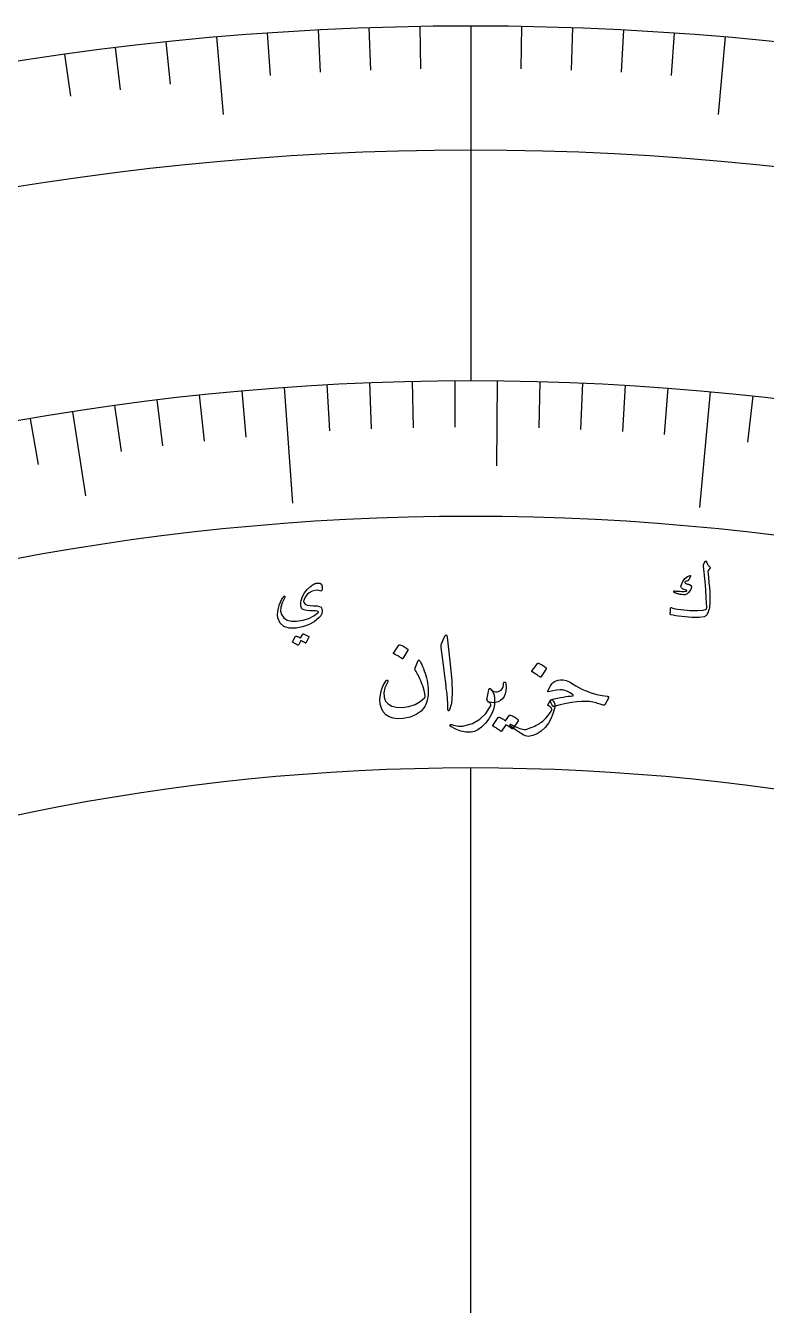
# Model space of a CAD drawing. Header units: millimetres. Extents: x -75 to 75, y -75 to 98.
# Drawn here: x -10.35 to 6.88, y 38.12 to 67.88 of the extents above; entities that cross this region are included whole.
import ezdxf

# ---------------------------------------------------------------- set-up
doc = ezdxf.new("R2010")
doc.units = ezdxf.units.MM
for name, color, linetype in [('ENGRAVE', 7, 'Continuous'), ('ENGRAVE_FINE', 8, 'Continuous'), ('TEXT', 5, 'Continuous')]:
    doc.layers.add(name, color=color, linetype=linetype)

msp = doc.modelspace()

# ---------------------------------------------------------------- linework, layer by layer
at = {"layer": 'ENGRAVE'}
for points in [[(0, 67.875), (0, 59.625)], [(-5.9157, 67.6167), (-5.7575, 65.8086)], [(5.9157, 67.6167), (5.7575, 65.8086)], [(0.6188, 59.6218), (0.5982, 57.6419)], [(-4.3383, 59.467), (-4.1418, 56.7741)], [(5.5716, 59.3641), (5.3193, 56.6759)], [(-9.2663, 58.9006), (-8.9586, 56.9446)], [(0, -50.625), (0, 50.625)]]:
    msp.add_lwpolyline(points, dxfattribs=at)
for radius in [73.5, 73.5, 71.5312, 67.875, 67.875, 64.9875, 59.625, 59.625, 56.475, 50.625, 50.625]:
    msp.add_circle((0, 0), radius, dxfattribs=at)
at = {"layer": 'ENGRAVE_FINE'}
for points in [[(-1.1846, 67.8647), (-1.1673, 66.8748)], [(1.1846, 67.8647), (1.1673, 66.8748)], [(-4.7347, 67.7097), (-4.6657, 66.7221)], [(-3.5523, 67.782), (-3.5005, 66.7933)], [(-2.3688, 67.8337), (-2.3343, 66.8443)], [(2.3688, 67.8337), (2.3343, 66.8443)], [(3.5523, 67.782), (3.5005, 66.7933)], [(4.7347, 67.7097), (4.6657, 66.7221)], [(-8.2719, 67.3691), (-8.1512, 66.3864)], [(-7.0949, 67.5032), (-6.9914, 66.5186)], [(-9.4464, 67.2144), (-9.3086, 66.2341)], [(-3.3481, 59.5309), (-3.2875, 58.4526)], [(-2.3571, 59.5784), (-2.3144, 58.4992)], [(-1.3654, 59.6094), (-1.3407, 58.5296)], [(-0.3734, 59.6238), (-0.3666, 58.5439)], [(1.6107, 59.6032), (1.5815, 58.5236)], [(2.6023, 59.5682), (2.5551, 58.4892)], [(3.5931, 59.5166), (3.528, 58.4386)], [(-6.3148, 59.2897), (-6.2005, 58.2157)], [(-5.3273, 59.3865), (-5.2308, 58.3109)], [(4.583, 59.4486), (4.5, 58.3718)], [(6.5588, 59.2632), (6.44, 58.1897)], [(-8.2846, 59.0466), (-8.1346, 57.9771)], [(-7.3007, 59.1763), (-7.1685, 58.1045)], [(-10.2456, 58.7381), (-10.06, 57.6742)]]:
    msp.add_lwpolyline(points, dxfattribs=at)
at = {"layer": 'TEXT'}
for points in [[(5.4841, 55.4136), (5.492, 55.3946), (5.5004, 55.3765), (5.5093, 55.3593), (5.5187, 55.343), (5.5287, 55.3276), (5.5395, 55.313), (5.551, 55.2994), (5.5632, 55.2866), (5.5677, 55.2797), (5.5687, 55.272), (5.5661, 55.2637), (5.56, 55.2546), (5.5241, 55.2071), (5.5206, 55.202), (5.518, 55.1975), (5.5163, 55.1939), (5.5156, 55.191), (5.53, 55.0515), (5.5419, 54.9256), (5.5515, 54.8132), (5.5587, 54.7143), (5.5635, 54.6291), (5.5658, 54.5576), (5.5657, 54.4999), (5.5631, 54.4559), (5.5547, 54.3734), (5.5506, 54.3474), (5.5451, 54.3214), (5.5384, 54.2954), (5.5305, 54.2695), (5.5212, 54.2435), (5.5104, 54.2177), (5.4981, 54.1918), (5.4844, 54.166), (5.4298, 54.1312), (5.3158, 54.1152), (5.1424, 54.1176), (4.9095, 54.1378), (4.837, 54.1469), (4.77, 54.1571), (4.7087, 54.1684), (4.6529, 54.1809), (4.648, 54.1836), (4.6446, 54.1871), (4.6427, 54.1917), (4.6425, 54.1971), (4.6432, 54.2231), (4.644, 54.2467), (4.6449, 54.268), (4.6459, 54.2869), (4.6471, 54.3037), (4.6484, 54.3185), (4.6499, 54.3315), (4.6515, 54.3425), (4.6528, 54.3487), (4.6553, 54.3519), (4.6591, 54.3524), (4.664, 54.3499), (4.7024, 54.3346), (4.7523, 54.3215), (4.8138, 54.3104), (4.887, 54.3014), (5.1062, 54.2814), (5.2785, 54.2754), (5.4043, 54.284), (5.4834, 54.3074), (5.4885, 54.3587), (5.4874, 54.453), (5.4802, 54.5902), (5.4667, 54.7704), (5.4515, 54.9509), (5.4394, 55.0875), (5.4303, 55.1802), (5.4244, 55.2289), (5.4224, 55.2423), (5.4205, 55.2548), (5.4187, 55.2665), (5.417, 55.2773), (5.4155, 55.2871), (5.4141, 55.2959), (5.4128, 55.3036), (5.4116, 55.3102), (5.41, 55.3245), (5.4109, 55.3379), (5.4142, 55.3504), (5.4201, 55.3621), (5.459, 55.4229), (5.4621, 55.427), (5.4653, 55.4295), (5.4686, 55.4306), (5.4719, 55.4302), (5.4757, 55.4276), (5.4791, 55.4239), (5.4819, 55.4193), (5.4841, 55.4136)], [(5.1065, 55.096), (5.1097, 55.0952), (5.1123, 55.0937), (5.1145, 55.0914), (5.1161, 55.0883), (5.1165, 55.0856), (5.1165, 55.0827), (5.116, 55.0797), (5.115, 55.0765), (5.071, 54.9904), (5.0658, 54.9817), (5.0605, 54.9752), (5.0553, 54.9708), (5.05, 54.9685), (5.0281, 54.9645), (5.0092, 54.9582), (4.9933, 54.9498), (4.9804, 54.9392), (4.9775, 54.9332), (4.9801, 54.9264), (4.9882, 54.9187), (5.0018, 54.91), (5.011, 54.9059), (5.0206, 54.9019), (5.0305, 54.8981), (5.0407, 54.8945), (5.0514, 54.8911), (5.0626, 54.8878), (5.0743, 54.8847), (5.0867, 54.8818), (5.1281, 54.86), (5.1385, 54.8221), (5.1178, 54.7682), (5.0662, 54.6983), (5.0458, 54.678), (5.0262, 54.6625), (5.0075, 54.6517), (4.9897, 54.6458), (4.9705, 54.6436), (4.9443, 54.6444), (4.9112, 54.6481), (4.871, 54.6548), (4.8506, 54.6587), (4.8312, 54.663), (4.813, 54.6679), (4.7959, 54.6734), (4.7798, 54.679), (4.7649, 54.6846), (4.7509, 54.69), (4.7381, 54.6954), (4.7303, 54.7006), (4.7249, 54.7063), (4.7219, 54.7124), (4.7213, 54.719), (4.723, 54.7255), (4.7265, 54.73), (4.7321, 54.7324), (4.7396, 54.7327), (4.7634, 54.7322), (4.7903, 54.7312), (4.8204, 54.7298), (4.8536, 54.7278), (4.9156, 54.724), (4.9643, 54.7234), (4.9995, 54.7258), (5.0214, 54.7313), (5.0244, 54.7331), (5.0261, 54.7356), (5.0266, 54.7388), (5.0259, 54.7428), (5.0246, 54.7454), (5.0221, 54.7479), (5.0182, 54.7502), (5.0131, 54.7525), (4.965, 54.7688), (4.945, 54.7766), (4.928, 54.7857), (4.9142, 54.7963), (4.9035, 54.8083), (4.8948, 54.8221), (4.8902, 54.8359), (4.8896, 54.8498), (4.8931, 54.8637), (4.9326, 54.9562), (4.9814, 55.0258), (5.0394, 55.0724), (5.1065, 55.096)], [(-3.5009, 54.7359), (-3.5569, 54.7506), (-3.6183, 54.7474), (-3.6847, 54.7261), (-3.7563, 54.6867), (-3.8009, 54.6507), (-3.8372, 54.6089), (-3.8652, 54.5613), (-3.8849, 54.5079), (-3.8865, 54.4974), (-3.8859, 54.4866), (-3.8832, 54.4756), (-3.8784, 54.4643), (-3.849, 54.4301), (-3.8022, 54.406), (-3.738, 54.392), (-3.6563, 54.388), (-3.5757, 54.3847), (-3.5166, 54.373), (-3.4789, 54.3528), (-3.4627, 54.3243), (-3.4572, 54.2627), (-3.4658, 54.207), (-3.4884, 54.1572), (-3.525, 54.1132), (-3.644, 54.0191), (-3.7722, 53.9467), (-3.91, 53.8961), (-4.0573, 53.867), (-4.2204, 53.8659), (-4.3458, 53.9057), (-4.4335, 53.9865), (-4.4836, 54.1085), (-4.4916, 54.1771), (-4.4879, 54.2526), (-4.4725, 54.335), (-4.4453, 54.4243), (-4.4353, 54.4494), (-4.4249, 54.4736), (-4.4141, 54.497), (-4.4029, 54.5195), (-4.3912, 54.5414), (-4.3789, 54.5626), (-4.3661, 54.5833), (-4.3526, 54.6034), (-4.3452, 54.6119), (-4.3383, 54.6156), (-4.3318, 54.6146), (-4.3258, 54.6089), (-4.3222, 54.6016), (-4.3208, 54.594), (-4.3218, 54.5863), (-4.3251, 54.5784), (-4.3856, 54.461), (-4.4186, 54.3568), (-4.4241, 54.2659), (-4.4023, 54.1882), (-4.3463, 54.1091), (-4.2694, 54.0562), (-4.1715, 54.0294), (-4.0526, 54.0287), (-3.902, 54.052), (-3.7677, 54.093), (-3.6497, 54.1519), (-3.5477, 54.2288), (-3.5417, 54.2352), (-3.5397, 54.2412), (-3.5416, 54.2471), (-3.5476, 54.2526), (-3.5709, 54.2621), (-3.6107, 54.2688), (-3.667, 54.2727), (-3.7398, 54.2736), (-3.8141, 54.2776), (-3.8715, 54.2907), (-3.9121, 54.3131), (-3.9358, 54.3447), (-3.9486, 54.3829), (-3.9543, 54.4236), (-3.9529, 54.4666), (-3.9446, 54.5121), (-3.9132, 54.6026), (-3.8666, 54.6871), (-3.8047, 54.7656), (-3.7275, 54.8381), (-3.7068, 54.8554), (-3.6866, 54.8705), (-3.6668, 54.8835), (-3.6476, 54.8943), (-3.629, 54.9031), (-3.6111, 54.9099), (-3.5939, 54.9148), (-3.5774, 54.9176), (-3.5122, 54.9158), (-3.4706, 54.8901), (-3.4528, 54.8407), (-3.4586, 54.7674), (-3.4652, 54.7474), (-3.4745, 54.7355), (-3.4863, 54.7316), (-3.5009, 54.7359)], [(-3.9046, 53.7289), (-3.9027, 53.7311), (-3.8999, 53.7326), (-3.8962, 53.7333), (-3.8916, 53.7332), (-3.8747, 53.7282), (-3.8584, 53.7225), (-3.8425, 53.7161), (-3.8271, 53.709), (-3.8121, 53.7011), (-3.7973, 53.6924), (-3.7828, 53.6828), (-3.7685, 53.6724), (-3.7657, 53.6691), (-3.7643, 53.6655), (-3.7643, 53.6615), (-3.7658, 53.6573), (-3.8364, 53.5233), (-3.8384, 53.5214), (-3.8416, 53.5212), (-3.846, 53.5226), (-3.8515, 53.5256), (-3.8554, 53.5284), (-3.8616, 53.5323), (-3.8702, 53.5371), (-3.8811, 53.5429), (-3.8945, 53.5499), (-3.9106, 53.558), (-3.9292, 53.5673), (-3.9504, 53.5778), (-4.006, 53.4735), (-4.0086, 53.4702), (-4.0123, 53.4692), (-4.017, 53.4704), (-4.0227, 53.4739), (-4.0276, 53.4769), (-4.0353, 53.4814), (-4.0459, 53.4874), (-4.0592, 53.4949), (-4.0756, 53.5039), (-4.0953, 53.5143), (-4.1182, 53.5261), (-4.1443, 53.5394), (-4.1471, 53.5417), (-4.1485, 53.5441), (-4.1484, 53.5467), (-4.1468, 53.5494), (-4.0749, 53.6789), (-4.0729, 53.6811), (-4.0701, 53.6826), (-4.0664, 53.6833), (-4.0618, 53.6832), (-4.0475, 53.6797), (-4.0336, 53.6754), (-4.0201, 53.6703), (-4.0069, 53.6644), (-3.9941, 53.6579), (-3.9817, 53.6508), (-3.9696, 53.6432), (-3.9579, 53.635)], [(-0.617, 53.651), (-0.5927, 53.6982), (-0.5729, 53.715), (-0.5576, 53.7012), (-0.5469, 53.6568), (-0.4814, 53.035), (-0.4431, 52.6534), (-0.4327, 52.3483), (-0.4499, 52.1198), (-0.4944, 51.9679), (-0.5026, 51.9555), (-0.51, 51.9487), (-0.5164, 51.9477), (-0.522, 51.9524), (-0.5265, 51.9598), (-0.5297, 51.9695), (-0.5317, 51.9814), (-0.5325, 51.9955), (-0.5336, 52.1055), (-0.5399, 52.2222), (-0.5513, 52.3454), (-0.5679, 52.4753), (-0.5716, 52.5092), (-0.5827, 52.6009), (-0.6011, 52.7502), (-0.627, 52.9573), (-0.6894, 53.4164), (-0.691, 53.4408), (-0.69, 53.4633), (-0.6864, 53.484), (-0.6802, 53.5029)], [(-1.6728, 53.4759), (-1.6696, 53.4792), (-1.6652, 53.4813), (-1.6593, 53.4821), (-1.6522, 53.4817), (-1.6012, 53.4632), (-1.5531, 53.4402), (-1.5078, 53.4125), (-1.4653, 53.3804), (-1.4611, 53.3754), (-1.4592, 53.3704), (-1.4595, 53.3653), (-1.4621, 53.3601), (-1.5779, 53.1637), (-1.5823, 53.1589), (-1.588, 53.1577), (-1.5952, 53.1598), (-1.6038, 53.1655), (-1.6112, 53.1703), (-1.6228, 53.1776), (-1.6388, 53.1873), (-1.659, 53.1993), (-1.6838, 53.2138), (-1.7135, 53.2307), (-1.7482, 53.2499), (-1.7878, 53.2714), (-1.7931, 53.2751), (-1.7958, 53.2788), (-1.796, 53.2826), (-1.7935, 53.2865)], [(-1.1848, 53.1078), (-1.1623, 53.0655), (-1.1405, 53.0211), (-1.1193, 52.9749), (-1.0987, 52.9267), (-1.0791, 52.8763), (-1.0607, 52.8233), (-1.0436, 52.7678), (-1.0277, 52.7097), (-1.014, 52.6517), (-1.0032, 52.5942), (-0.9953, 52.5371), (-0.9902, 52.4804), (-0.988, 52.424), (-0.9887, 52.3677), (-0.9922, 52.3115), (-0.9986, 52.2554), (-1.0098, 52.1964), (-1.0255, 52.1418), (-1.0457, 52.0916), (-1.0703, 52.0456), (-1.1549, 51.9405), (-1.267, 51.8589), (-1.4067, 51.8008), (-1.5741, 51.766), (-1.6956, 51.7591), (-1.8028, 51.7719), (-1.8957, 51.8043), (-1.9743, 51.8565), (-2.0347, 51.925), (-2.0778, 52.0063), (-2.1036, 52.1003), (-2.1118, 52.207), (-2.102, 52.3209), (-2.0757, 52.4309), (-2.0329, 52.5372), (-1.9735, 52.6395), (-1.9639, 52.6513), (-1.9544, 52.658), (-1.945, 52.6596), (-1.9358, 52.6562), (-1.927, 52.6485), (-1.9242, 52.6375), (-1.9274, 52.6231), (-1.9365, 52.6053), (-1.9948, 52.4771), (-2.0215, 52.3625), (-2.017, 52.2615), (-1.9814, 52.174), (-1.9198, 52.1051), (-1.8348, 52.0574), (-1.7265, 52.0306), (-1.5946, 52.0246), (-1.436, 52.0449), (-1.2954, 52.0907), (-1.1724, 52.1621), (-1.0671, 52.2591), (-1.0649, 52.2625), (-1.0635, 52.2675), (-1.0626, 52.274), (-1.0625, 52.2821), (-1.0674, 52.3457), (-1.0824, 52.4195), (-1.1076, 52.5037), (-1.1429, 52.598), (-1.1627, 52.6455), (-1.1819, 52.6896), (-1.2004, 52.7304), (-1.2182, 52.7679), (-1.2354, 52.8018), (-1.2523, 52.8322), (-1.2688, 52.8589), (-1.2849, 52.8819), (-1.2926, 52.8939), (-1.297, 52.9051), (-1.2982, 52.9154), (-1.2962, 52.9248), (-1.2236, 53.1146), (-1.2166, 53.1257), (-1.2078, 53.1283), (-1.1972, 53.1223), (-1.1848, 53.1078)], [(1.5548, 53.05), (1.5581, 53.0531), (1.5627, 53.0549), (1.5685, 53.0553), (1.5755, 53.0545), (1.6249, 53.033), (1.6712, 53.0071), (1.7144, 52.9768), (1.7545, 52.9421), (1.7583, 52.9369), (1.7599, 52.9318), (1.7593, 52.9267), (1.7564, 52.9217), (1.6299, 52.7326), (1.6253, 52.7281), (1.6195, 52.7272), (1.6125, 52.7298), (1.6044, 52.7359), (1.5974, 52.7412), (1.5863, 52.7492), (1.5711, 52.7598), (1.5518, 52.7731), (1.5281, 52.789), (1.4997, 52.8076), (1.4665, 52.8289), (1.4286, 52.8528), (1.4235, 52.8567), (1.4211, 52.8606), (1.4212, 52.8644), (1.4238, 52.8682)], [(0.4693, 52.4483), (0.4977, 52.4101), (0.52, 52.3722), (0.5363, 52.3348), (0.5465, 52.2977), (0.5521, 52.2582), (0.5545, 52.2112), (0.5536, 52.1566), (0.5495, 52.0944), (0.527, 51.9776), (0.4848, 51.8658), (0.4232, 51.7588), (0.3421, 51.6567), (0.2534, 51.5689), (0.1689, 51.5051), (0.0883, 51.4653), (0.0116, 51.4495), (-0.1123, 51.4538), (-0.2322, 51.4769), (-0.3483, 51.5188), (-0.4607, 51.5796), (-0.4686, 51.5847), (-0.4746, 51.5902), (-0.4787, 51.5961), (-0.4809, 51.6022), (-0.4815, 51.6094), (-0.4804, 51.6156), (-0.4778, 51.6208), (-0.4737, 51.6252), (-0.4673, 51.6281), (-0.4606, 51.6291), (-0.4535, 51.6282), (-0.4461, 51.6254), (-0.4044, 51.6141), (-0.3644, 51.6048), (-0.3261, 51.5975), (-0.2896, 51.5922), (-0.2547, 51.5892), (-0.2211, 51.5884), (-0.189, 51.5901), (-0.1583, 51.5941), (0.0425, 51.6527), (0.2129, 51.7488), (0.3532, 51.8827), (0.4633, 52.0546), (0.4644, 52.06), (0.4653, 52.0685), (0.4659, 52.0803), (0.4662, 52.0952), (0.4622, 52.1068), (0.45, 52.1214), (0.4296, 52.1389), (0.401, 52.1593), (0.3885, 52.1749), (0.3811, 52.1937), (0.3787, 52.2156), (0.3814, 52.2407), (0.4209, 52.4335), (0.4289, 52.4582), (0.4396, 52.4689), (0.4531, 52.4656), (0.4693, 52.4483)], [(0.7896, 52.6147), (0.802, 52.6126), (0.8111, 52.6067), (0.817, 52.5971), (0.8197, 52.5837), (0.8235, 52.4951), (0.8177, 52.4148), (0.8021, 52.343), (0.7769, 52.2795), (0.7416, 52.2264), (0.6959, 52.1854), (0.6395, 52.1566), (0.5727, 52.1399), (0.5259, 52.1348), (0.4817, 52.1364), (0.4401, 52.1445), (0.401, 52.1593), (0.3875, 52.1702), (0.3797, 52.1874), (0.3777, 52.2109), (0.3814, 52.2407), (0.4209, 52.4335), (0.4241, 52.4481), (0.4281, 52.4588), (0.4331, 52.4658), (0.439, 52.4689), (0.4455, 52.4685), (0.4523, 52.465), (0.4594, 52.4582), (0.4668, 52.4483), (0.4858, 52.4266), (0.5103, 52.4098), (0.5401, 52.3981), (0.5755, 52.3914), (0.6123, 52.3906), (0.6466, 52.3969), (0.6785, 52.4101), (0.708, 52.4304), (0.7337, 52.4586), (0.7515, 52.4933), (0.7615, 52.5344), (0.7636, 52.582), (0.7654, 52.5965), (0.7703, 52.6067), (0.7784, 52.6128), (0.7896, 52.6147)], [(3.2039, 52.2583), (3.1956, 52.2348), (3.1864, 52.2116), (3.1763, 52.1889), (3.1653, 52.1665), (3.1532, 52.1446), (3.1399, 52.1235), (3.1253, 52.103), (3.1096, 52.0833), (3.1035, 52.0775), (3.0964, 52.0745), (3.0882, 52.0746), (3.0789, 52.0775), (3.0589, 52.0852), (3.0361, 52.0934), (3.0105, 52.102), (2.982, 52.1111), (2.9507, 52.1204), (2.9166, 52.1295), (2.8795, 52.1383), (2.8396, 52.1471), (2.7609, 52.1602), (2.6724, 52.1661), (2.5742, 52.1646), (2.4663, 52.1559), (2.3487, 52.1398), (2.2213, 52.1167), (2.084, 52.0863), (1.937, 52.0486), (1.9237, 52.0479), (1.9096, 52.0578), (1.8945, 52.0783), (1.8786, 52.1092), (1.8655, 52.1403), (1.8565, 52.164), (1.8517, 52.1802), (1.8511, 52.189), (1.8541, 52.1946), (1.8578, 52.1989), (1.862, 52.2019), (1.8668, 52.2036), (1.944, 52.2216), (2.0172, 52.2378), (2.0865, 52.2523), (2.1518, 52.2651), (2.2131, 52.276), (2.2703, 52.2846), (2.3235, 52.2909), (2.3726, 52.295), (2.3825, 52.2968), (2.3868, 52.3007), (2.3855, 52.3068), (2.3786, 52.3151), (2.3459, 52.3405), (2.3137, 52.3628), (2.2822, 52.3821), (2.2514, 52.3982), (2.221, 52.4114), (2.191, 52.4215), (2.1613, 52.4285), (2.132, 52.4325), (2.069, 52.4336), (1.9943, 52.4271), (1.908, 52.413), (1.8099, 52.3912), (1.8062, 52.3894), (1.8029, 52.3889), (1.7999, 52.3896), (1.7973, 52.3916), (1.7953, 52.3944), (1.7943, 52.3975), (1.7942, 52.4008), (1.7952, 52.4044), (1.8265, 52.4732), (1.8568, 52.5294), (1.886, 52.5728), (1.9143, 52.6036), (1.9457, 52.625), (1.9847, 52.6429), (2.0312, 52.6573), (2.0853, 52.6683), (2.1475, 52.6688), (2.2182, 52.652), (2.2974, 52.6179), (2.3849, 52.5665), (2.4488, 52.5266), (2.5165, 52.4886), (2.588, 52.4525), (2.6634, 52.4183), (2.803, 52.3654), (2.9352, 52.3256), (3.06, 52.2989), (3.1776, 52.2853), (3.1925, 52.2828), (3.2019, 52.2775), (3.2057, 52.2693), (3.2039, 52.2583)], [(1.8537, 52.1914), (1.8626, 52.2008), (1.8731, 52.2041), (1.8854, 52.2012), (1.8993, 52.1923), (1.9154, 52.1779), (1.9292, 52.1613), (1.9407, 52.1426), (1.9498, 52.1218), (1.9563, 52.1008), (1.9596, 52.0789), (1.9597, 52.0561), (1.9566, 52.0326), (1.9204, 51.8971), (1.8702, 51.7733), (1.8063, 51.661), (1.7287, 51.5603), (1.6408, 51.4759), (1.5461, 51.4129), (1.4444, 51.3713), (1.3357, 51.3509), (1.3082, 51.3539), (1.2707, 51.3671), (1.2232, 51.3903), (1.1655, 51.4236), (1.1348, 51.4426), (1.104, 51.4624), (1.0733, 51.4833), (1.0425, 51.505), (1.0118, 51.5274), (0.981, 51.5501), (0.9502, 51.573), (0.9193, 51.5963), (0.9135, 51.6019), (0.9108, 51.6085), (0.9112, 51.616), (0.9148, 51.6243), (0.9204, 51.6314), (0.9269, 51.6349), (0.9342, 51.6349), (0.9425, 51.6314), (0.9871, 51.6066), (1.0294, 51.5847), (1.0695, 51.5656), (1.1071, 51.5494), (1.1429, 51.5361), (1.1769, 51.5256), (1.2093, 51.518), (1.24, 51.5133), (1.2795, 51.5157), (1.3284, 51.527), (1.3865, 51.5472), (1.4541, 51.5764), (1.4901, 51.5934), (1.5245, 51.6109), (1.5574, 51.6289), (1.5888, 51.6474), (1.6187, 51.6665), (1.6471, 51.6865), (1.6739, 51.7073), (1.6992, 51.729), (1.7487, 51.7766), (1.7963, 51.8312), (1.842, 51.8928), (1.8859, 51.9615), (1.8897, 51.9841), (1.8769, 52.0095), (1.8474, 52.0377), (1.8013, 52.0687), (1.7953, 52.073), (1.7922, 52.0779), (1.7919, 52.0833), (1.7945, 52.0893)], [(0.9036, 51.843), (0.9068, 51.8461), (0.9112, 51.848), (0.9169, 51.8485), (0.9238, 51.8477), (0.9484, 51.8379), (0.9721, 51.8272), (0.995, 51.8155), (1.0172, 51.8028), (1.0386, 51.789), (1.0596, 51.774), (1.08, 51.7577), (1.1, 51.7401), (1.1038, 51.7348), (1.1054, 51.7292), (1.1048, 51.7233), (1.102, 51.7172), (0.978, 51.5266), (0.9747, 51.5241), (0.9699, 51.5242), (0.9635, 51.5269), (0.9556, 51.5321), (0.9503, 51.5369), (0.9415, 51.5435), (0.9293, 51.5519), (0.9137, 51.5621), (0.8946, 51.5743), (0.8717, 51.5885), (0.8451, 51.6049), (0.8147, 51.6235), (0.7176, 51.475), (0.7131, 51.4705), (0.7075, 51.4694), (0.7007, 51.4719), (0.6927, 51.4779), (0.6857, 51.4831), (0.6747, 51.4908), (0.6597, 51.5012), (0.6407, 51.5141), (0.6173, 51.5296), (0.5893, 51.5478), (0.5566, 51.5684), (0.5192, 51.5917), (0.5153, 51.5956), (0.5136, 51.5994), (0.5141, 51.6032), (0.5168, 51.607), (0.6416, 51.791), (0.6448, 51.7942), (0.6492, 51.796), (0.6549, 51.7966), (0.6618, 51.7959), (0.6827, 51.7887), (0.703, 51.7804), (0.7226, 51.771), (0.7416, 51.7605), (0.7599, 51.749), (0.7776, 51.7368), (0.7947, 51.7237), (0.8111, 51.7099)]]:
    msp.add_lwpolyline(points, close=True, dxfattribs=at)

doc.saveas('drawing.dxf')
